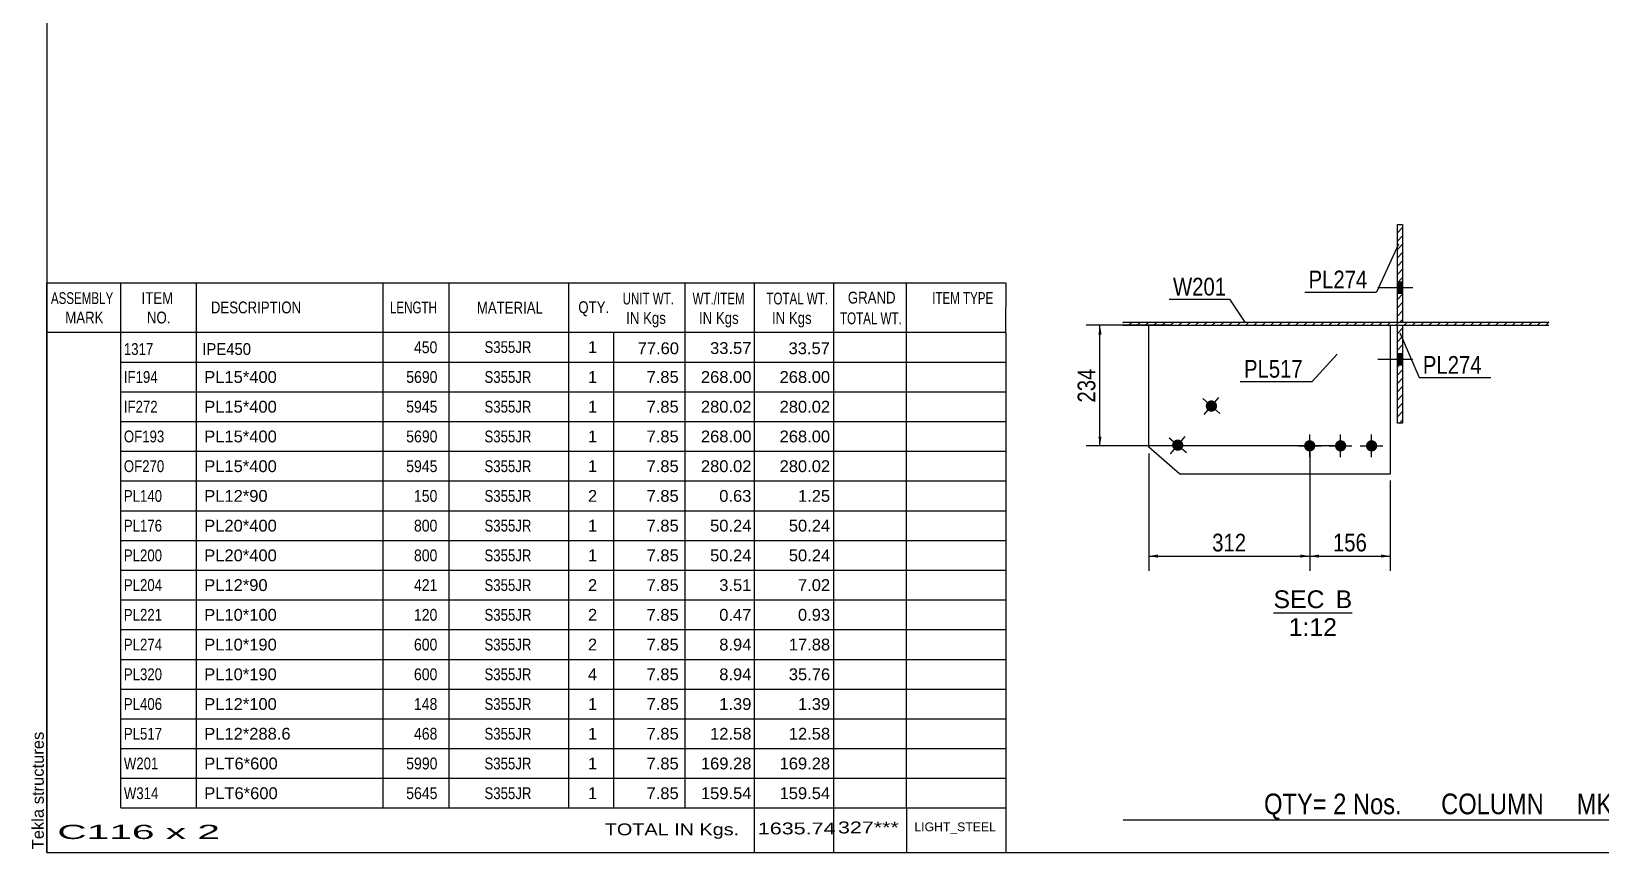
# Model space of a CAD drawing. Header units: millimetres. Extents: x -321 to 91, y -143 to 144.
# Drawn here: x -321.3 to -67.7, y -142.7 to -10.1 of the extents above; entities that cross this region are included whole.
import ezdxf

# ---------------------------------------------------------------- set-up
doc = ezdxf.new("R2010")
doc.units = ezdxf.units.MM
doc.linetypes.add('DXK_LINE_DOT1', pattern=[1.8814, 0.9407, -0.9407])
doc.styles.add('Arial', font='ARIAL.TTF', dxfattribs={"height": 0.2})
doc.styles.add('Arial Narrow', font='ARIALN.TTF', dxfattribs={"height": 0.2})

# ---------------------------------------------------------------- blocks, each defined once
blk = doc.blocks.new('Unknown-623360948-1210')
at = {"color": 5, "linetype": 'Continuous'}
for p, q in [((-318.76, 144.32), (-318.76, -142.68)), ((-318.76, -142.68), (91.24, -142.68))]:
    blk.add_line(p, q, dxfattribs=at)
at = {"color": 174, "linetype": 'Continuous', "style": 'Arial'}
blk.add_text('Tekla structures', height=1.9102, rotation=90, dxfattribs=at).set_placement((-319.26, -142.18))
blk = doc.blocks.new('Unknown-623360948-13 - 2511')
at = {"color": 1, "linetype": 'Continuous'}
blk.add_line((-120.59, -103.99), (-107.9, -103.99), dxfattribs=at)
at = {"color": 0, "linetype": 'Continuous'}
for points in [[(-112.36, -103.24), (-112.36, -100.24), (-120.59, -100.24), (-120.59, -103.24)], [(-107.9, -103.24), (-107.9, -100.24), (-110.56, -100.24), (-110.56, -103.24)], [(-110.35, -107.74), (-110.35, -104.74), (-118.13, -104.74), (-118.13, -107.74)]]:
    blk.add_wipeout(points, dxfattribs=at)
at = {"color": 136, "linetype": 'Continuous', "style": 'Arial'}
for s, height, p in [('SEC', 2.865, (-120.59, -103.24)), ('B', 2.87, (-110.56, -103.24)), ('1:12', 2.865, (-118.13, -107.74))]:
    blk.add_text(s, height=height, dxfattribs=at).set_placement(p)
blk = doc.blocks.new('Bolt-623360948-2514 - 2511')
at = {"linetype": 'Continuous'}
for points in [[(-115.67, -77.04, -1), (-113.83, -77.04, -1)], [(-110.67, -77.04, -1), (-108.83, -77.04, -1)], [(-105.67, -77.04, -1), (-103.83, -77.04, -1)]]:
    blk.add_hatch(color=3, dxfattribs=at).paths.add_polyline_path(points)
at = {"color": 3, "linetype": 'Continuous'}
for p, q in [((-114.75, -78.88), (-114.75, -75.21)), ((-109.75, -78.88), (-109.75, -75.21)), ((-104.75, -78.88), (-104.75, -75.21)), ((-116.58, -77.04), (-112.92, -77.04)), ((-111.58, -77.04), (-107.92, -77.04)), ((-106.58, -77.04), (-102.92, -77.04))]:
    blk.add_line(p, q, dxfattribs=at)
blk = doc.blocks.new('Part-623360948-2528 - 2511')
at = {"color": 2, "linetype": 'Continuous'}
for p, q in [((-140.76, -77.28), (-140.76, -57.57)), ((-101.74, -57.57), (-101.74, -81.63)), ((-135.71, -81.63), (-140.76, -77.28)), ((-101.74, -81.63), (-135.71, -81.63))]:
    blk.add_line(p, q, dxfattribs=at)
at = {"color": 7, "linetype": 'DXK_LINE_DOT1'}
blk.add_line((-140.76, -57.57), (-101.74, -57.57), dxfattribs=at)
blk = doc.blocks.new('Part-623360948-2543 - 2511')
at = {"linetype": 'Continuous'}
h = blk.add_hatch(dxfattribs=at)
h.set_pattern_fill('', scale=0.3, style=0, pattern_type=0)
h.set_pattern_definition([(45, (-100.5825, -57.5326), (-0.67352, 0.67352), [])])
h.paths.add_polyline_path([(-99.75, -57.53), (-100.58, -57.53), (-100.58, -73.37), (-99.75, -73.37)])
at = {"color": 2, "linetype": 'Continuous'}
for p, q in [((-100.58, -57.53), (-99.75, -57.53)), ((-100.58, -73.37), (-100.58, -57.53)), ((-99.75, -57.53), (-99.75, -73.37)), ((-99.75, -73.37), (-100.58, -73.37))]:
    blk.add_line(p, q, dxfattribs=at)
blk = doc.blocks.new('Part-623360948-2553 - 2511')
at = {"linetype": 'Continuous'}
h = blk.add_hatch(dxfattribs=at)
h.set_pattern_fill('', scale=0.3, style=0, pattern_type=0)
h.set_pattern_definition([(45, (-76.1013, -57.0743), (-0.673519, 0.673519), [])])
h.paths.add_polyline_path([(-76.1, -57.57), (-76.1, -57.07), (-144.94, -57.07), (-144.94, -57.57)])
at = {"color": 2, "linetype": 'Continuous'}
for p, q in [((-144.94, -57.07), (-76.1, -57.07)), ((-144.94, -57.57), (-76.1, -57.57))]:
    blk.add_line(p, q, dxfattribs=at)
blk = doc.blocks.new('Part-623360948-2559 - 2511')
at = {"linetype": 'Continuous'}
h = blk.add_hatch(dxfattribs=at)
h.set_pattern_fill('', scale=0.3, style=0, pattern_type=0)
h.set_pattern_definition([(45, (-100.5825, -41.2826), (-0.67352, 0.67352), [])])
h.paths.add_polyline_path([(-99.75, -41.28), (-100.58, -41.28), (-100.58, -57.12), (-99.75, -57.12)])
at = {"color": 2, "linetype": 'Continuous'}
for p, q in [((-100.58, -41.28), (-99.75, -41.28)), ((-100.58, -57.12), (-100.58, -41.28)), ((-99.75, -41.28), (-99.75, -57.12)), ((-99.75, -57.12), (-100.58, -57.12))]:
    blk.add_line(p, q, dxfattribs=at)
blk = doc.blocks.new('Bolt-623360948-2560 - 2511')
at = {"linetype": 'Continuous'}
for points in [[(-131.32, -70.01, -1), (-129.93, -71.21, -1)], [(-136.76, -76.33, -1), (-135.37, -77.52, -1)]]:
    blk.add_hatch(color=3, dxfattribs=at).paths.add_polyline_path(points)
at = {"color": 3, "linetype": 'Continuous'}
for p, q in [((-132.02, -69.41), (-129.24, -71.8)), ((-131.82, -72), (-129.43, -69.22)), ((-137.45, -75.73), (-134.67, -78.12)), ((-137.26, -78.32), (-134.87, -75.54))]:
    blk.add_line(p, q, dxfattribs=at)
blk = doc.blocks.new('Bolt-623360948-4981 - 2511')
at = {"linetype": 'Continuous'}
blk.add_hatch(color=3, dxfattribs=at).paths.add_polyline_path([(-99.75, -64.03), (-99.75, -62.2), (-100.58, -62.2), (-100.58, -64.03)])
at = {"color": 3, "linetype": 'Continuous'}
for p, q in [((-98.08, -63.11), (-103.75, -63.11)), ((-99.75, -62.2), (-100.58, -62.2)), ((-99.75, -64.03), (-100.58, -64.03))]:
    blk.add_line(p, q, dxfattribs=at)
blk = doc.blocks.new('Bolt-623360948-4982 - 2511')
at = {"linetype": 'Continuous'}
blk.add_hatch(color=3, dxfattribs=at).paths.add_polyline_path([(-100.58, -50.62), (-100.58, -52.45), (-99.75, -52.45), (-99.75, -50.62)])
at = {"color": 3, "linetype": 'Continuous'}
for p, q in [((-99.75, -50.62), (-100.58, -50.62)), ((-98.08, -51.53), (-103.75, -51.53)), ((-99.75, -52.45), (-100.58, -52.45))]:
    blk.add_line(p, q, dxfattribs=at)
blk = doc.blocks.new('StraightDimension-623360948-3282 - 2511')
at = {"linetype": 'Continuous'}
for points in [[(-139.26, -95.09), (-140.76, -94.84), (-139.26, -94.59)], [(-116.25, -94.59), (-114.75, -94.84), (-116.25, -95.09)]]:
    blk.add_hatch(color=7, dxfattribs=at).paths.add_polyline_path(points)
at = {"color": 7, "linetype": 'Continuous'}
for p, q in [((-140.76, -78.28), (-140.76, -97.24)), ((-114.75, -78.04), (-114.75, -97.24)), ((-140.76, -94.84), (-114.75, -94.84))]:
    blk.add_line(p, q, dxfattribs=at)
at = {"color": 0}
blk.add_wipeout([(-124.41, -94.69), (-124.41, -90.49), (-131.1, -90.49), (-131.1, -94.69)], dxfattribs=at)
at = {"color": 3, "style": 'Arial Narrow'}
blk.add_text('312', height=2.863, dxfattribs=at).set_placement((-130.5, -94.09))
blk = doc.blocks.new('StraightDimension-623360948-2564 - 2511')
at = {"linetype": 'Continuous'}
for points in [[(-148.88, -59.07), (-148.63, -57.57), (-148.38, -59.07)], [(-148.38, -75.54), (-148.63, -77.04), (-148.88, -75.54)]]:
    blk.add_hatch(color=7, dxfattribs=at).paths.add_polyline_path(points)
at = {"color": 7, "linetype": 'Continuous'}
for p, q in [((-137.06, -57.57), (-150.88, -57.57)), ((-148.63, -77.04), (-148.63, -57.57)), ((-110.75, -77.04), (-150.88, -77.04))]:
    blk.add_line(p, q, dxfattribs=at)
at = {"color": 0}
blk.add_wipeout([(-148.78, -63.97), (-152.98, -63.97), (-152.98, -70.65), (-148.78, -70.65)], dxfattribs=at)
at = {"color": 3, "style": 'Arial Narrow'}
blk.add_text('234', height=2.863, rotation=90.0002, dxfattribs=at).set_placement((-149.38, -70.05))
blk = doc.blocks.new('StraightDimension-623360948-3281 - 2511')
at = {"linetype": 'Continuous'}
for points in [[(-113.25, -95.09), (-114.75, -94.84), (-113.25, -94.59)], [(-103.24, -94.59), (-101.74, -94.84), (-103.24, -95.09)]]:
    blk.add_hatch(color=7, dxfattribs=at).paths.add_polyline_path(points)
at = {"color": 7, "linetype": 'Continuous'}
for p, q in [((-114.75, -78.04), (-114.75, -97.24)), ((-101.74, -82.63), (-101.74, -97.24)), ((-114.75, -94.84), (-101.74, -94.84))]:
    blk.add_line(p, q, dxfattribs=at)
at = {"color": 0}
blk.add_wipeout([(-104.9, -94.69), (-104.9, -90.49), (-111.59, -90.49), (-111.59, -94.69)], dxfattribs=at)
at = {"color": 3, "style": 'Arial Narrow'}
blk.add_text('156', height=2.863, dxfattribs=at).set_placement((-110.99, -94.09))
blk = doc.blocks.new('CBS_CALLOFF-623360948-6987')
at = {"color": 7, "linetype": 'Continuous'}
blk.add_line((-144.88, -137.41), (-28.65, -137.43), dxfattribs=at)
at = {"color": 3, "linetype": 'Continuous', "style": 'Arial Narrow'}
blk.add_text('QTY= 2 Nos.      COLUMN     MKD : C116', height=3.3405, dxfattribs=at).set_placement((-122.12, -136.52))
blk = doc.blocks.new('CBS_BOM-623360948-6986')
at = {"color": 7, "linetype": 'Continuous'}
for p, q in [((-318.79, -58.71), (-318.79, -50.71)), ((-318.79, -50.71), (-163.87, -50.71)), ((-306.79, -58.71), (-306.79, -50.71)), ((-294.6, -58.71), (-294.6, -50.71)), ((-264.43, -58.71), (-264.43, -50.71)), ((-253.75, -58.71), (-253.75, -50.71)), ((-234.44, -58.71), (-234.44, -50.71)), ((-215.64, -58.71), (-215.64, -50.71)), ((-204.42, -58.71), (-204.42, -50.71)), ((-191.64, -58.71), (-191.64, -50.71)), ((-179.89, -58.71), (-179.89, -50.71)), ((-163.86, -50.72), (-163.87, -58.7)), ((-318.79, -58.71), (-163.86, -58.71)), ((-318.79, -63.51), (-318.79, -58.71)), ((-306.79, -63.51), (-306.79, -58.71)), ((-294.6, -63.51), (-294.6, -58.71)), ((-264.43, -63.51), (-264.43, -58.71)), ((-253.75, -63.51), (-253.75, -58.71)), ((-234.44, -63.51), (-234.44, -58.71)), ((-227.17, -63.51), (-227.17, -58.71)), ((-215.64, -63.51), (-215.64, -58.71)), ((-204.42, -63.51), (-204.42, -58.71)), ((-191.64, -63.51), (-191.64, -58.71)), ((-179.87, -63.51), (-179.87, -58.71)), ((-163.86, -58.72), (-163.86, -63.51)), ((-318.79, -68.31), (-318.79, -63.51)), ((-306.79, -63.51), (-163.87, -63.51)), ((-306.79, -68.31), (-306.79, -63.51)), ((-294.6, -68.31), (-294.6, -63.51)), ((-264.43, -68.31), (-264.43, -63.51)), ((-253.75, -68.31), (-253.75, -63.51)), ((-234.44, -68.31), (-234.44, -63.51)), ((-227.17, -68.31), (-227.17, -63.51)), ((-215.64, -68.31), (-215.64, -63.51)), ((-204.42, -68.31), (-204.42, -63.51)), ((-191.64, -68.31), (-191.64, -63.51)), ((-179.87, -68.31), (-179.87, -63.51)), ((-163.86, -63.52), (-163.86, -68.31)), ((-318.79, -73.11), (-318.79, -68.31)), ((-306.79, -68.31), (-163.87, -68.31)), ((-306.79, -73.11), (-306.79, -68.31)), ((-294.6, -73.11), (-294.6, -68.31)), ((-264.43, -73.11), (-264.43, -68.31)), ((-253.75, -73.11), (-253.75, -68.31)), ((-234.44, -73.11), (-234.44, -68.31)), ((-227.17, -73.11), (-227.17, -68.31)), ((-215.64, -73.11), (-215.64, -68.31)), ((-204.42, -73.11), (-204.42, -68.31)), ((-191.64, -73.11), (-191.64, -68.31)), ((-179.87, -73.11), (-179.87, -68.31)), ((-163.86, -68.32), (-163.86, -73.11)), ((-318.79, -77.91), (-318.79, -73.11)), ((-306.79, -73.11), (-163.87, -73.11)), ((-306.79, -77.91), (-306.79, -73.11)), ((-294.6, -77.91), (-294.6, -73.11)), ((-264.43, -77.91), (-264.43, -73.11)), ((-253.75, -77.91), (-253.75, -73.11)), ((-234.44, -77.91), (-234.44, -73.11)), ((-227.17, -77.91), (-227.17, -73.11)), ((-215.64, -77.91), (-215.64, -73.11)), ((-204.42, -77.91), (-204.42, -73.11)), ((-191.64, -77.91), (-191.64, -73.11)), ((-179.87, -77.91), (-179.87, -73.11)), ((-163.86, -73.12), (-163.86, -77.91)), ((-318.79, -82.71), (-318.79, -77.91)), ((-306.79, -77.91), (-163.87, -77.91)), ((-306.79, -82.71), (-306.79, -77.91)), ((-294.6, -82.71), (-294.6, -77.91)), ((-264.43, -82.71), (-264.43, -77.91)), ((-253.75, -82.71), (-253.75, -77.91)), ((-234.44, -82.71), (-234.44, -77.91)), ((-227.17, -82.71), (-227.17, -77.91)), ((-215.64, -82.71), (-215.64, -77.91)), ((-204.42, -82.71), (-204.42, -77.91)), ((-191.64, -82.71), (-191.64, -77.91)), ((-179.87, -82.71), (-179.87, -77.91)), ((-163.86, -77.92), (-163.86, -82.71)), ((-318.79, -87.51), (-318.79, -82.71)), ((-306.79, -82.71), (-163.87, -82.71)), ((-306.79, -87.51), (-306.79, -82.71)), ((-294.6, -87.51), (-294.6, -82.71)), ((-264.43, -87.51), (-264.43, -82.71)), ((-253.75, -87.51), (-253.75, -82.71)), ((-234.44, -87.51), (-234.44, -82.71)), ((-227.17, -87.51), (-227.17, -82.71)), ((-215.64, -87.51), (-215.64, -82.71)), ((-204.42, -87.51), (-204.42, -82.71)), ((-191.64, -87.51), (-191.64, -82.71)), ((-179.87, -87.51), (-179.87, -82.71)), ((-163.86, -82.72), (-163.86, -87.51)), ((-318.79, -92.31), (-318.79, -87.51)), ((-306.79, -87.51), (-163.87, -87.51)), ((-306.79, -92.31), (-306.79, -87.51)), ((-294.6, -92.31), (-294.6, -87.51)), ((-264.43, -92.31), (-264.43, -87.51)), ((-253.75, -92.31), (-253.75, -87.51)), ((-234.44, -92.31), (-234.44, -87.51)), ((-227.17, -92.31), (-227.17, -87.51)), ((-215.64, -92.31), (-215.64, -87.51)), ((-204.42, -92.31), (-204.42, -87.51)), ((-191.64, -92.31), (-191.64, -87.51)), ((-179.87, -92.31), (-179.87, -87.51)), ((-163.86, -87.52), (-163.86, -92.31)), ((-318.79, -97.11), (-318.79, -92.31)), ((-306.79, -92.31), (-163.87, -92.31)), ((-306.79, -97.11), (-306.79, -92.31)), ((-294.6, -97.11), (-294.6, -92.31)), ((-264.43, -97.11), (-264.43, -92.31)), ((-253.75, -97.11), (-253.75, -92.31)), ((-234.44, -97.11), (-234.44, -92.31)), ((-227.17, -97.11), (-227.17, -92.31)), ((-215.64, -97.11), (-215.64, -92.31)), ((-204.42, -97.11), (-204.42, -92.31)), ((-191.64, -97.11), (-191.64, -92.31)), ((-179.87, -97.11), (-179.87, -92.31)), ((-163.86, -92.32), (-163.86, -97.11)), ((-318.79, -101.91), (-318.79, -97.11)), ((-306.79, -97.11), (-163.87, -97.11)), ((-306.79, -101.91), (-306.79, -97.11)), ((-294.6, -101.91), (-294.6, -97.11)), ((-264.43, -101.91), (-264.43, -97.11)), ((-253.75, -101.91), (-253.75, -97.11)), ((-234.44, -101.91), (-234.44, -97.11)), ((-227.17, -101.91), (-227.17, -97.11)), ((-215.64, -101.91), (-215.64, -97.11)), ((-204.42, -101.91), (-204.42, -97.11)), ((-191.64, -101.91), (-191.64, -97.11)), ((-179.87, -101.91), (-179.87, -97.11)), ((-163.86, -97.12), (-163.86, -101.91)), ((-318.79, -106.71), (-318.79, -101.91)), ((-306.79, -101.91), (-163.87, -101.91)), ((-306.79, -106.71), (-306.79, -101.91)), ((-294.6, -106.71), (-294.6, -101.91)), ((-264.43, -106.71), (-264.43, -101.91)), ((-253.75, -106.71), (-253.75, -101.91)), ((-234.44, -106.71), (-234.44, -101.91)), ((-227.17, -106.71), (-227.17, -101.91)), ((-215.64, -106.71), (-215.64, -101.91)), ((-204.42, -106.71), (-204.42, -101.91)), ((-191.64, -106.71), (-191.64, -101.91)), ((-179.87, -106.71), (-179.87, -101.91)), ((-163.86, -101.92), (-163.86, -106.71)), ((-318.79, -111.51), (-318.79, -106.71)), ((-306.79, -106.71), (-163.87, -106.71)), ((-306.79, -111.51), (-306.79, -106.71)), ((-294.6, -111.51), (-294.6, -106.71)), ((-264.43, -111.51), (-264.43, -106.71)), ((-253.75, -111.51), (-253.75, -106.71)), ((-234.44, -111.51), (-234.44, -106.71)), ((-227.17, -111.51), (-227.17, -106.71)), ((-215.64, -111.51), (-215.64, -106.71)), ((-204.42, -111.51), (-204.42, -106.71)), ((-191.64, -111.51), (-191.64, -106.71)), ((-179.87, -111.51), (-179.87, -106.71)), ((-163.86, -106.72), (-163.86, -111.51)), ((-318.79, -116.31), (-318.79, -111.51)), ((-306.79, -111.51), (-163.87, -111.51)), ((-306.79, -116.31), (-306.79, -111.51)), ((-294.6, -116.31), (-294.6, -111.51)), ((-264.43, -116.31), (-264.43, -111.51)), ((-253.75, -116.31), (-253.75, -111.51)), ((-234.44, -116.31), (-234.44, -111.51)), ((-227.17, -116.31), (-227.17, -111.51)), ((-215.64, -116.31), (-215.64, -111.51)), ((-204.42, -116.31), (-204.42, -111.51)), ((-191.64, -116.31), (-191.64, -111.51)), ((-179.87, -116.31), (-179.87, -111.51)), ((-163.86, -111.52), (-163.86, -116.31)), ((-318.79, -121.11), (-318.79, -116.31)), ((-306.79, -116.31), (-163.87, -116.31)), ((-306.79, -121.11), (-306.79, -116.31)), ((-294.6, -121.11), (-294.6, -116.31)), ((-264.43, -121.11), (-264.43, -116.31)), ((-253.75, -121.11), (-253.75, -116.31)), ((-234.44, -121.11), (-234.44, -116.31)), ((-227.17, -121.11), (-227.17, -116.31)), ((-215.64, -121.11), (-215.64, -116.31)), ((-204.42, -121.11), (-204.42, -116.31)), ((-191.64, -121.11), (-191.64, -116.31)), ((-179.87, -121.11), (-179.87, -116.31)), ((-163.86, -116.32), (-163.86, -121.11)), ((-318.79, -125.91), (-318.79, -121.11)), ((-306.79, -121.11), (-163.87, -121.11)), ((-306.79, -125.91), (-306.79, -121.11)), ((-294.6, -125.91), (-294.6, -121.11)), ((-264.43, -125.91), (-264.43, -121.11)), ((-253.75, -125.91), (-253.75, -121.11)), ((-234.44, -125.91), (-234.44, -121.11)), ((-227.17, -125.91), (-227.17, -121.11)), ((-215.64, -125.91), (-215.64, -121.11)), ((-204.42, -125.91), (-204.42, -121.11)), ((-191.64, -125.91), (-191.64, -121.11)), ((-179.87, -125.91), (-179.87, -121.11)), ((-163.86, -121.12), (-163.86, -125.91)), ((-318.79, -130.71), (-318.79, -125.91)), ((-306.79, -125.91), (-163.87, -125.91)), ((-306.79, -130.71), (-306.79, -125.91)), ((-294.6, -130.71), (-294.6, -125.91)), ((-264.43, -130.71), (-264.43, -125.91)), ((-253.75, -130.71), (-253.75, -125.91)), ((-234.44, -130.71), (-234.44, -125.91)), ((-227.17, -130.71), (-227.17, -125.91)), ((-215.64, -130.71), (-215.64, -125.91)), ((-204.42, -130.71), (-204.42, -125.91)), ((-191.64, -130.71), (-191.64, -125.91)), ((-179.87, -130.71), (-179.87, -125.91)), ((-163.86, -125.92), (-163.86, -130.71)), ((-318.79, -135.51), (-318.79, -130.71)), ((-306.79, -130.71), (-163.87, -130.71)), ((-306.79, -135.51), (-306.79, -130.71)), ((-294.6, -135.51), (-294.6, -130.71)), ((-264.43, -135.51), (-264.43, -130.71)), ((-253.75, -135.51), (-253.75, -130.71)), ((-234.44, -135.51), (-234.44, -130.71)), ((-227.17, -135.51), (-227.17, -130.71)), ((-215.64, -135.51), (-215.64, -130.71)), ((-204.42, -135.51), (-204.42, -130.71)), ((-191.64, -135.51), (-191.64, -130.71)), ((-179.87, -135.51), (-179.87, -130.71)), ((-163.86, -130.72), (-163.86, -135.51)), ((-318.79, -142.71), (-318.79, -135.53)), ((-306.79, -135.51), (-163.87, -135.51)), ((-204.42, -142.71), (-204.42, -135.53)), ((-191.64, -142.71), (-191.64, -135.53)), ((-179.83, -142.71), (-179.83, -135.53)), ((-163.86, -135.51), (-163.86, -142.71)), ((-318.79, -142.71), (-163.86, -142.71))]:
    blk.add_line(p, q, dxfattribs=at)
at = {"color": 3, "linetype": 'Continuous', "style": 'Arial'}
for s, height, width, p in [('ASSEMBLY', 1.91, 0.7, (-318.11, -54.14)), ('ITEM', 1.91, 0.8, (-303.46, -54.14)), ('UNIT WT.', 1.91, 0.7, (-225.75, -54.21)), ('WT./ITEM', 1.91, 0.7, (-214.45, -54.21)), ('TOTAL WT.', 1.91, 0.7, (-202.52, -54.21)), ('GRAND', 1.91, 0.8, (-189.36, -54.06)), ('ITEM TYPE', 1.91, 0.7, (-175.73, -54.13)), ('MARK', 1.91, 0.8, (-315.79, -57.28)), ('NO.', 1.91, 0.8, (-302.6, -57.28)), ('DESCRIPTION', 1.9102, 0.8, (-292.27, -55.65)), ('LENGTH', 1.91, 0.7, (-263.33, -55.65)), ('MATERIAL', 1.91, 0.8, (-249.3, -55.69)), ('QTY.', 1.91, 0.8, (-232.91, -55.61)), ('IN Kgs', 1.91, 0.8, (-225.17, -57.35)), ('IN Kgs', 1.91, 0.8, (-213.41, -57.35)), ('IN Kgs', 1.91, 0.8, (-201.62, -57.35)), ('TOTAL WT.', 1.91, 0.7, (-190.62, -57.4))]:
    blk.add_text(s, height=height, dxfattribs=dict(at, width=width)).set_placement(p)
at = {"color": 7, "linetype": 'Continuous', "style": 'Arial'}
for s, width, p in [('1317', 0.8, (-306.33, -62.37)), ('IPE450', 0.9, (-293.66, -62.37)), ('450', 0.85, (-259.46, -62.08)), ('S355JR', 0.8, (-248.07, -62.05)), ('IF194', 0.8, (-306.33, -66.88)), ('5690', 0.85, (-260.71, -66.88)), ('S355JR', 0.8, (-248.07, -66.88)), ('IF272', 0.8, (-306.33, -71.68)), ('5945', 0.85, (-260.71, -71.68)), ('S355JR', 0.8, (-248.07, -71.68)), ('OF193', 0.8, (-306.33, -76.48)), ('5690', 0.85, (-260.71, -76.48)), ('S355JR', 0.8, (-248.07, -76.48)), ('OF270', 0.8, (-306.33, -81.28)), ('5945', 0.85, (-260.71, -81.28)), ('S355JR', 0.8, (-248.07, -81.28)), ('PL140', 0.8, (-306.33, -86.08)), ('150', 0.85, (-259.46, -86.08)), ('S355JR', 0.8, (-248.07, -86.08)), ('PL176', 0.8, (-306.33, -90.88)), ('800', 0.85, (-259.46, -90.88)), ('S355JR', 0.8, (-248.07, -90.88)), ('PL200', 0.8, (-306.33, -95.68)), ('800', 0.85, (-259.46, -95.68)), ('S355JR', 0.8, (-248.07, -95.68)), ('PL204', 0.8, (-306.33, -100.48)), ('421', 0.85, (-259.46, -100.48)), ('S355JR', 0.8, (-248.07, -100.48)), ('PL221', 0.8, (-306.33, -105.28)), ('120', 0.85, (-259.46, -105.28)), ('S355JR', 0.8, (-248.07, -105.28)), ('PL274', 0.8, (-306.33, -110.08)), ('600', 0.85, (-259.46, -110.08)), ('S355JR', 0.8, (-248.07, -110.08)), ('PL320', 0.8, (-306.33, -114.88)), ('600', 0.85, (-259.46, -114.88)), ('S355JR', 0.8, (-248.07, -114.88)), ('PL406', 0.8, (-306.33, -119.68)), ('148', 0.85, (-259.46, -119.68)), ('S355JR', 0.8, (-248.07, -119.68)), ('PL517', 0.8, (-306.33, -124.48)), ('468', 0.85, (-259.46, -124.48)), ('S355JR', 0.8, (-248.07, -124.48)), ('W201', 0.8, (-306.33, -129.28)), ('5990', 0.85, (-260.71, -129.28)), ('S355JR', 0.8, (-248.07, -129.28)), ('W314', 0.8, (-306.33, -134.08)), ('5645', 0.85, (-260.71, -134.08)), ('S355JR', 0.8, (-248.07, -134.08))]:
    blk.add_text(s, height=1.91, dxfattribs=dict(at, width=width)).set_placement(p)
for s, p in [('1', (-231.35, -62.05)), ('77.60', (-223.32, -62.24)), ('33.57', (-211.62, -62.21)), ('33.57', (-198.94, -62.24)), ('PL15*400', (-293.34, -66.88)), ('1', (-231.35, -66.88)), ('7.85', (-221.88, -66.88)), ('268.00', (-213.1, -66.88)), ('268.00', (-200.39, -66.88)), ('PL15*400', (-293.34, -71.68)), ('1', (-231.35, -71.68)), ('7.85', (-221.88, -71.68)), ('280.02', (-213.1, -71.68)), ('280.02', (-200.39, -71.68)), ('PL15*400', (-293.34, -76.48)), ('1', (-231.35, -76.48)), ('7.85', (-221.88, -76.48)), ('268.00', (-213.1, -76.48)), ('268.00', (-200.39, -76.48)), ('PL15*400', (-293.34, -81.28)), ('1', (-231.35, -81.28)), ('7.85', (-221.88, -81.28)), ('280.02', (-213.1, -81.28)), ('280.02', (-200.39, -81.28)), ('PL12*90', (-293.34, -86.08)), ('2', (-231.35, -86.08)), ('7.85', (-221.88, -86.08)), ('0.63', (-210.14, -86.08)), ('1.25', (-197.42, -86.08)), ('PL20*400', (-293.34, -90.88)), ('1', (-231.35, -90.88)), ('7.85', (-221.88, -90.88)), ('50.24', (-211.62, -90.88)), ('50.24', (-198.9, -90.88)), ('PL20*400', (-293.34, -95.68)), ('1', (-231.35, -95.68)), ('7.85', (-221.88, -95.68)), ('50.24', (-211.62, -95.68)), ('50.24', (-198.9, -95.68)), ('PL12*90', (-293.34, -100.48)), ('2', (-231.35, -100.48)), ('7.85', (-221.88, -100.48)), ('3.51', (-210.14, -100.48)), ('7.02', (-197.42, -100.48)), ('PL10*100', (-293.34, -105.28)), ('2', (-231.35, -105.28)), ('7.85', (-221.88, -105.28)), ('0.47', (-210.14, -105.28)), ('0.93', (-197.42, -105.28)), ('PL10*190', (-293.34, -110.08)), ('2', (-231.35, -110.08)), ('7.85', (-221.88, -110.08)), ('8.94', (-210.14, -110.08)), ('17.88', (-198.9, -110.08)), ('PL10*190', (-293.34, -114.88)), ('4', (-231.35, -114.88)), ('7.85', (-221.88, -114.88)), ('8.94', (-210.14, -114.88)), ('35.76', (-198.9, -114.88)), ('PL12*100', (-293.34, -119.68)), ('1', (-231.35, -119.68)), ('7.85', (-221.88, -119.68)), ('1.39', (-210.14, -119.68)), ('1.39', (-197.42, -119.68)), ('PL12*288.6', (-293.34, -124.48)), ('1', (-231.35, -124.48)), ('7.85', (-221.88, -124.48)), ('12.58', (-211.62, -124.48)), ('12.58', (-198.9, -124.48)), ('PLT6*600', (-293.34, -129.28)), ('1', (-231.35, -129.28)), ('7.85', (-221.88, -129.28)), ('169.28', (-213.1, -129.28)), ('169.28', (-200.39, -129.28)), ('PLT6*600', (-293.34, -134.08)), ('1', (-231.35, -134.08)), ('7.85', (-221.88, -134.08)), ('159.54', (-213.1, -134.08)), ('159.54', (-200.39, -134.08))]:
    blk.add_text(s, height=1.91, dxfattribs=at).set_placement(p)
at = {"color": 6, "linetype": 'Continuous', "style": 'Arial'}
for s, height, width, p in [('C116 x 2', 2.292, 2.05, (-317.07, -140.52)), ('TOTAL IN Kgs.', 1.9102, 1.2, (-228.63, -139.92)), ('1635.74', 1.91, 1.3, (-203.9, -139.77)), ('327***', 1.91, 1.3, (-190.96, -139.61))]:
    blk.add_text(s, height=height, dxfattribs=dict(at, width=width)).set_placement(p)
blk.add_text('LIGHT_STEEL', height=1.4135, dxfattribs=at).set_placement((-178.61, -139.26))
blk = doc.blocks.new('Mark-623360948-2524 - 2511')
at = {"color": 7, "linetype": 'Continuous'}
blk.add_line((-110.33, -62.22), (-114.36, -66.63), dxfattribs=at)
at = {"color": 0}
blk.add_wipeout([(-115.86, -66.03), (-115.86, -63.03), (-125.36, -63.03), (-125.36, -66.03)], dxfattribs=at)
blk.add_wipeout([(-115.86, -66.03), (-115.86, -63.03), (-125.36, -63.03), (-125.36, -66.03)], dxfattribs=at)
at = {"color": 7, "linetype": 'Continuous'}
blk.add_line((-125.96, -66.63), (-114.36, -66.63), dxfattribs=at)
at = {"color": 3, "style": 'Arial Narrow'}
blk.add_text('PL517', height=2.863, dxfattribs=at).set_placement((-125.36, -66.03))
blk = doc.blocks.new('Mark-623360948-2539 - 2511')
at = {"color": 0}
blk.add_wipeout([(-86.96, -65.41), (-86.96, -62.41), (-96.46, -62.41), (-96.46, -65.41)], dxfattribs=at)
blk.add_wipeout([(-86.96, -65.41), (-86.96, -62.41), (-96.46, -62.41), (-96.46, -65.41)], dxfattribs=at)
at = {"color": 7, "linetype": 'Continuous'}
for p, q in [((-100.16, -58.78), (-97.06, -66.01)), ((-97.06, -66.01), (-85.46, -66.01))]:
    blk.add_line(p, q, dxfattribs=at)
at = {"color": 3, "style": 'Arial Narrow'}
blk.add_text('PL274', height=2.863, dxfattribs=at).set_placement((-96.46, -65.41))
blk = doc.blocks.new('Mark-623360948-2549 - 2511')
at = {"color": 0}
blk.add_wipeout([(-128.25, -52.77), (-128.25, -49.77), (-136.83, -49.77), (-136.83, -52.77)], dxfattribs=at)
blk.add_wipeout([(-128.25, -52.77), (-128.25, -49.77), (-136.83, -49.77), (-136.83, -52.77)], dxfattribs=at)
at = {"color": 7, "linetype": 'Continuous'}
for p in [(-137.43, -53.37), (-125.15, -57.07)]:
    blk.add_line(p, (-127.65, -53.37), dxfattribs=at)
at = {"color": 3, "style": 'Arial Narrow'}
blk.add_text('W201', height=2.863, dxfattribs=at).set_placement((-136.83, -52.77))
blk = doc.blocks.new('Mark-623360948-2555 - 2511')
at = {"color": 7, "linetype": 'Continuous'}
blk.add_line((-100.39, -44.47), (-103.93, -52.21), dxfattribs=at)
at = {"color": 0}
blk.add_wipeout([(-105.43, -51.61), (-105.43, -48.61), (-114.93, -48.61), (-114.93, -51.61)], dxfattribs=at)
blk.add_wipeout([(-105.43, -51.61), (-105.43, -48.61), (-114.93, -48.61), (-114.93, -51.61)], dxfattribs=at)
at = {"color": 7, "linetype": 'Continuous'}
blk.add_line((-115.53, -52.21), (-103.93, -52.21), dxfattribs=at)
at = {"color": 3, "style": 'Arial Narrow'}
blk.add_text('PL274', height=2.863, dxfattribs=at).set_placement((-114.93, -51.61))

msp = doc.modelspace()

# ---------------------------------------------------------------- block references
for name in ['Unknown-623360948-1210', 'Part-623360948-2559 - 2511', 'Bolt-623360948-4982 - 2511', 'CBS_BOM-623360948-6986', 'Part-623360948-2553 - 2511', 'Part-623360948-2528 - 2511', 'Part-623360948-2543 - 2511', 'Bolt-623360948-4981 - 2511', 'Bolt-623360948-2560 - 2511', 'Bolt-623360948-2514 - 2511', 'CBS_CALLOFF-623360948-6987']:
    msp.add_blockref(name, (0, 0))

# ---------------------------------------------------------------- next in the draw order: block references
for name in ['Mark-623360948-2555 - 2511', 'Mark-623360948-2539 - 2511', 'StraightDimension-623360948-3282 - 2511', 'Unknown-623360948-13 - 2511']:
    msp.add_blockref(name, (0, 0))

# ---------------------------------------------------------------- next in the draw order: block references
msp.add_blockref('StraightDimension-623360948-2564 - 2511', (0, 0))

# ---------------------------------------------------------------- next in the draw order: block references
for name in ['Mark-623360948-2549 - 2511', 'Mark-623360948-2524 - 2511', 'StraightDimension-623360948-3281 - 2511']:
    msp.add_blockref(name, (0, 0))

doc.saveas('drawing.dxf')
